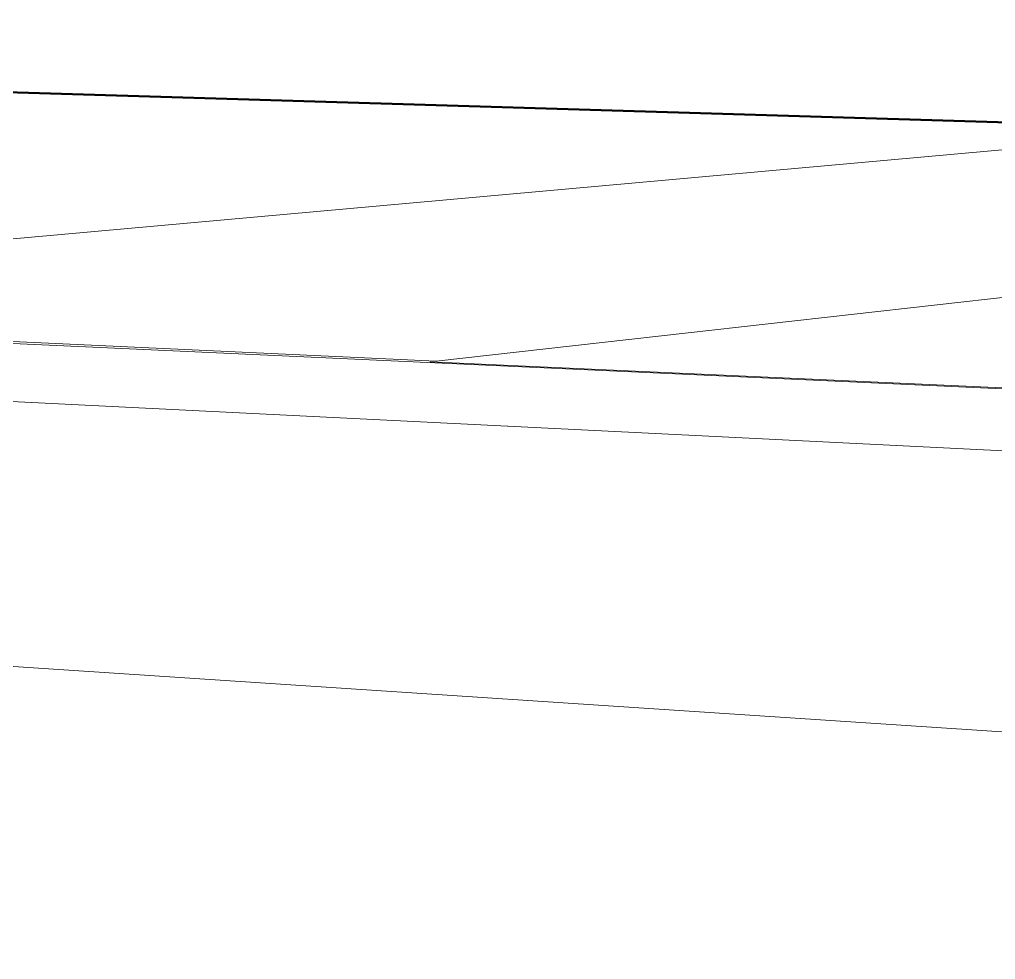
# Model space of a CAD drawing. Header units: inches. Extents: x 30764 to 92544, y -36095 to 66.
# Drawn here: x 92529.0074 to 92529.1151, y 65.8504 to 65.9541 of the extents above; entities that cross this region are included whole.
import ezdxf

# ---------------------------------------------------------------- set-up
doc = ezdxf.new("R2010")
doc.units = ezdxf.units.IN
doc.header["$MEASUREMENT"] = 0
for name, pattern in [('Center 1_4_', [0.53125, 0.25, -0.09375, 0.09375, -0.09375]), ('Hidden', [0.28125, 0.1875, -0.09375]), ('Hidden 1_8_', [0.1875, 0.125, -0.0625])]:
    doc.linetypes.add(name, pattern=pattern)
for name, color, linetype, lineweight in [('A-DETL-HDLN', 90, 'Hidden 1_8_', 9), ('A-PROP-SBCK', 71, 'Hidden', 50), ('EOP-EX', 125, 'Continuous', 9), ('EOP-PR', 4, 'Continuous', 9), ('PROP', 3, 'Center 1_4_', 9)]:
    doc.layers.add(name, color=color, linetype=linetype, lineweight=lineweight)

msp = doc.modelspace()

# ---------------------------------------------------------------- linework, layer by layer
at = {"layer": 'A-DETL-HDLN', "linetype": 'Continuous'}
for p, q in [((92529.50023, 65.89569), (92528.9219, 65.92226)), ((92529.49954, 65.88752), (92528.87809, 65.91832))]:
    msp.add_line(p, q, dxfattribs=at)
at = {"layer": 'A-PROP-SBCK', "linetype": 'Continuous'}
msp.add_line((92529.14899, 65.94172), (92528.3875, 65.96484), dxfattribs=at)
at = {"layer": 'EOP-EX'}
msp.add_line((92529.49638, 65.85043), (92528.91837, 65.88857), dxfattribs=at)
at = {"layer": 'EOP-PR'}
msp.add_line((92529.48631, 65.97306), (92528.87036, 65.91762), dxfattribs=at)
at = {"layer": 'PROP', "linetype": 'Continuous'}
for p, q in [((92529.50633, 65.96721), (92529.05339, 65.91642)), ((92529.05339, 65.91642), (92528.38903, 65.94688)), ((92529.50024, 65.89582), (92529.05272, 65.91635))]:
    msp.add_line(p, q, dxfattribs=at)

doc.saveas('drawing.dxf')
